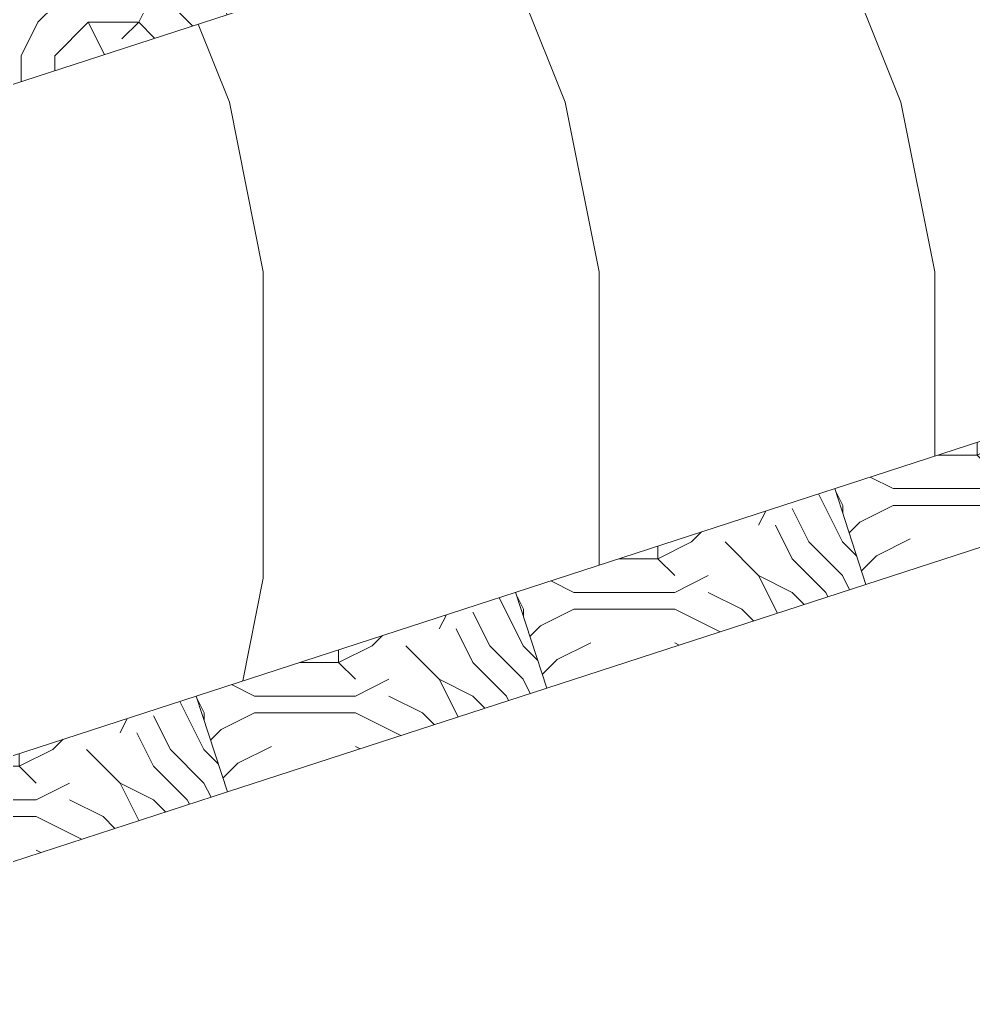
# Model space of a CAD drawing. Header units: millimetres. Extents: x 130034 to 172034, y -1330 to 28370.
# Drawn here: x 150123 to 151543, y 20383 to 21854 of the extents above; entities that cross this region are included whole.
import ezdxf

# ---------------------------------------------------------------- set-up
doc = ezdxf.new("R2010")
doc.units = ezdxf.units.MM
doc.layers.add('Узел', color=7, linetype='Continuous', lineweight=20)
doc.layers.add('Штриховка узла', color=7, linetype='Continuous', lineweight=20)

msp = doc.modelspace()

# ---------------------------------------------------------------- hatches: boundary and pattern name
at = {"layer": 'Штриховка узла', "ltscale": 100}
h = msp.add_hatch(dxfattribs=at)
h.set_pattern_fill('Дерево вдоль волокон', color=256, scale=50, pattern_type=2)
h.set_pattern_definition([(51.3402, (0, 0), (-500.0001, 6e-06), [312.3475, -2889.215]), (59.0362, (195.1, 243.9), (500.0001, -0.0003), [174.113, -2741.365]), (68.1986, (284.7, 393.2), (500.0002, 0.0002), [404.66, -2287.92]), (78.6901, (435, 768.9), (500.0001, 0.0002), [258.053, -2291.455]), (90, (485.6, 1021.96), (-500, 3e-14), [456.0755, -2043.925]), (281.3099, (435, 1731.1), (500.0001, -0.0002), [258.053, -2291.455]), (291.8014, (284.7, 2106.8), (500.0002, -0.0002), [404.66, -2287.92]), (300.9638, (195.1, 2256.1), (500.0001, 0.0003), [174.113, -2741.365]), (308.6598, (0, 2500), (-500.0001, -6e-06), [312.3475, -2889.215])])
edge = h.paths.add_edge_path()
edge.add_line((153096.4, 22727.3), (153096.4, 22124.8))
edge.add_line((153096.4, 22124.8), (153396.4, 22124.8))
edge.add_line((153396.4, 21824.8), (153396.4, 22124.8))
edge.add_line((153396.4, 21824.8), (148959.5, 20383.1))
edge.add_line((148959.5, 20383.1), (148665.6, 21287.6))
edge.add_line((153096.4, 22727.3), (148665.6, 21287.6))
edge = h.paths.add_edge_path()
edge.add_line((154396.4, 22124.8), (154696.4, 22124.8))
edge.add_line((154696.4, 22727.3), (154696.4, 22124.8))
edge.add_line((154696.4, 22727.3), (159127.2, 21287.6))
edge.add_line((158833.4, 20383.1), (159127.2, 21287.6))
edge.add_line((154396.4, 21824.8), (158833.4, 20383.1))
edge.add_line((154396.4, 22124.8), (154396.4, 21824.8))
edge = h.paths.add_edge_path()
edge.add_line((154512, 22787.2), (153896.4, 22787.2))
edge.add_line((153896.4, 22987.2), (153896.4, 22787.2))
edge.add_line((153896.4, 22987.2), (154512, 22787.2))
edge = h.paths.add_edge_path()
edge.add_line((153896.4, 22787.2), (153280.9, 22787.2))
edge.add_line((153896.4, 22987.2), (153280.9, 22787.2))
edge.add_line((153896.4, 22987.2), (153896.4, 22787.2))
h = msp.add_hatch(dxfattribs=at)
h.set_pattern_fill('Дерево и деревянные изделия', color=256, scale=5, pattern_type=2)
h.set_pattern_definition([(0, (175, 0), (500, 500), [150, -350]), (0, (175, 25), (500, 500), [150, -350]), (0, (200, 75), (500, 500), [100, -400]), (0, (225, 125), (500, 500), [75, -425]), (0, (225, 175), (500, 500), [50, -450]), (0, (250, 300), (500, 500), [25, -475]), (0, (225, 350), (500, 500), [75, -425]), (0, (225, 400), (500, 500), [100, -400]), (90, (50, 400), (-500, 500), [50, -450]), (90, (100, 475), (-500, 500), [25, -475]), (90, (125, 225), (-500, 500), [75, -425]), (90, (175, 250), (-500, 500), [50, -450]), (90, (250, 275), (-500, 500), [25, -475]), (90, (275, 175), (-500, 500), [70, -430]), (90, (300, 75), (-500, 500), [50, -450]), (90, (350, 275), (-500, 500), [25, -475]), (90, (400, 250), (-500, 500), [75, -425]), (90, (450, 250), (-500, 500), [75, -425]), (45, (275, 175), (0, 500), [70.71, -636.3968]), (45, (75, 425), (0, 500), [70.71, -636.3968]), (45, (175, 300), (0, 500), [70.71, -636.3968]), (45, (200, 200), (0, 500), [70.71, -636.3968]), (45, (350, 100), (0, 500), [70.71, -636.3968]), (45, (300, 125), (0, 500), [106.066, -601.0408]), (45, (150, 350), (0, 500), [35.355, -671.7518]), (45, (125, 400), (0, 500), [35.355, -671.7518]), (45, (325, 400), (0, 500), [35.355, -671.7518]), (45, (125, 150), (0, 500), [35.355, -671.7518]), (45, (400, 325), (0, 500), [35.355, -671.7518]), (45, (225, 275), (0, 500), [35.355, -671.7518]), (45, (275, 325), (0, 500), [35.355, -671.7518]), (135, (325, 225), (-500, 4e-14), [35.355, -671.7518]), (135, (325, 50), (-500, 4e-14), [35.355, -671.7518]), (135, (225, 175), (-500, 4e-14), [35.355, -671.7518]), (135, (300, 275), (-500, 4e-14), [35.355, -671.7518]), (135, (175, 150), (-500, 4e-14), [35.355, -671.7518]), (135, (375, 150), (-500, 4e-14), [35.355, -671.7518]), (135, (25, 0), (-500, 4e-14), [35.355, -671.7518]), (135, (50, 25), (-500, 4e-14), [70.71, -636.3968]), (135, (75, 50), (-500, 4e-14), [70.71, -636.3968]), (135, (125, 50), (-500, 4e-14), [70.71, -636.3968]), (135, (150, 100), (-500, 4e-14), [70.71, -636.3968]), (135, (350, 300), (-500, 4e-14), [70.71, -636.3968]), (135, (450, 50), (-500, 4e-14), [70.71, -636.3968]), (135, (475, 450), (-500, 4e-14), [70.71, -636.3968]), (135, (475, 400), (-500, 4e-14), [70.71, -636.3968]), (135, (425, 375), (-500, 4e-14), [70.71, -636.3968]), (135, (75, 375), (-500, 4e-14), [106.066, -601.0408]), (135, (400, 325), (-500, 4e-14), [106.066, -601.0408]), (26.56505, (125, 475), (500, 2e-07), [55.9, -1062.134]), (26.56505, (125, 225), (500, 2e-07), [55.9, -1062.134]), (26.56505, (175, 375), (500, 2e-07), [55.9, -1062.134]), (26.56505, (325, 25), (500, 2e-07), [55.9, -1062.134]), (26.56505, (300, 75), (500, 2e-07), [55.9, -1062.134]), (26.56505, (150, 175), (500, 2e-07), [55.9, -1062.134]), (26.56505, (150, 425), (500, 2e-07), [55.9, -1062.134]), (26.56505, (300, 275), (500, 2e-07), [111.8, -1006.234]), (63.43495, (300, 350), (3e-08, 500), [55.9, -1062.134]), (63.43495, (375, 200), (3e-08, 500), [55.9, -1062.134]), (63.43495, (125, 300), (3e-08, 500), [55.9, -1062.134]), (63.43495, (25, 325), (3e-08, 500), [55.9, -1062.134]), (63.43495, (325, 225), (3e-08, 500), [55.9, -1062.134]), (63.43495, (275, 225), (3e-08, 500), [55.9, -1062.134]), (63.43495, (75, 300), (3e-08, 500), [111.8, -1006.234]), (63.43495, (450, 125), (3e-08, 500), [111.8, -1006.234]), (63.43495, (400, 150), (3e-08, 500), [111.8, -1006.234]), (116.56505, (0, 75), (-2e-07, 500), [55.9, -1062.134]), (116.56505, (0, 350), (-2e-07, 500), [55.9, -1062.134]), (116.56505, (100, 0), (-2e-07, 500), [55.9, -1062.134]), (116.56505, (50, 450), (-2e-07, 500), [55.9, -1062.134]), (116.56505, (100, 150), (-2e-07, 500), [55.9, -1062.134]), (116.56505, (200, 200), (-2e-07, 500), [55.9, -1062.134]), (116.56505, (250, 300), (-2e-07, 500), [55.9, -1062.134]), (116.56505, (25, 100), (-2e-07, 500), [55.9, -1062.134]), (116.56505, (150, 175), (-2e-07, 500), [55.9, -1062.134]), (116.56505, (300, 125), (-2e-07, 500), [55.9, -1062.134]), (116.56505, (350, 175), (-2e-07, 500), [55.9, -1062.134]), (116.56505, (450, 325), (-2e-07, 500), [55.9, -1062.134]), (116.56505, (75, 475), (-2e-07, 500), [55.9, -1062.134]), (116.56505, (0, 450), (-2e-07, 500), [111.8, -1006.234]), (116.56505, (75, 100), (-2e-07, 500), [111.8, -1006.234]), (153.43495, (0, 25), (-500, 2e-07), [55.9, -1062.134]), (153.43495, (425, 0), (-500, 2e-07), [55.9, -1062.134]), (153.43495, (400, 250), (-500, 2e-07), [55.9, -1062.134]), (153.43495, (200, 75), (-500, 2e-07), [55.9, -1062.134]), (153.43495, (175, 25), (-500, 2e-07), [55.9, -1062.134]), (153.43495, (225, 125), (-500, 2e-07), [55.9, -1062.134]), (153.43495, (375, 425), (-500, 2e-07), [55.9, -1062.134]), (153.43495, (425, 450), (-500, 2e-07), [111.8, -1006.234])])
edge = h.paths.add_edge_path()
edge.add_line((150490.5, 22143.4), (150015, 21988.9))
edge.add_line((150567.7, 21905.7), (150490.5, 22143.4))
edge.add_line((150567.7, 21905.7), (150092.2, 21751.2))
edge.add_line((150092.2, 21751.2), (150015, 21988.9))
h = msp.add_hatch(dxfattribs=at)
h.set_pattern_fill('Дерево и деревянные изделия', color=256, scale=5, pattern_type=2)
h.set_pattern_definition([(0, (2923.8, -369.73), (500, 500), [150, -350]), (0, (2923.8, -344.73), (500, 500), [150, -350]), (0, (2948.8, -294.73), (500, 500), [100, -400]), (0, (2973.8, -244.73), (500, 500), [75, -425]), (0, (2973.8, -194.73), (500, 500), [50, -450]), (0, (2998.8, -69.73), (500, 500), [25, -475]), (0, (2973.8, -19.73), (500, 500), [75, -425]), (0, (2973.8, 30.27), (500, 500), [100, -400]), (90, (2798.8, 30.27), (-500, 500), [50, -450]), (90, (2848.8, 105.27), (-500, 500), [25, -475]), (90, (2873.8, -144.73), (-500, 500), [75, -425]), (90, (2923.8, -119.73), (-500, 500), [50, -450]), (90, (2998.8, -94.73), (-500, 500), [25, -475]), (90, (3023.8, -194.73), (-500, 500), [70, -430]), (90, (3048.8, -294.73), (-500, 500), [50, -450]), (90, (3098.8, -94.73), (-500, 500), [25, -475]), (90, (3148.8, -119.73), (-500, 500), [75, -425]), (90, (3198.8, -119.73), (-500, 500), [75, -425]), (45, (3023.8, -194.73), (0, 500), [70.71, -636.3968]), (45, (2823.8, 55.27), (0, 500), [70.71, -636.3968]), (45, (2923.8, -69.73), (0, 500), [70.71, -636.3968]), (45, (2948.8, -169.73), (0, 500), [70.71, -636.3968]), (45, (3098.8, -269.73), (0, 500), [70.71, -636.3968]), (45, (3048.8, -244.73), (0, 500), [106.066, -601.0408]), (45, (2898.8, -19.73), (0, 500), [35.355, -671.7518]), (45, (2873.8, 30.27), (0, 500), [35.355, -671.7518]), (45, (3073.8, 30.27), (0, 500), [35.355, -671.7518]), (45, (2873.8, -219.73), (0, 500), [35.355, -671.7518]), (45, (3148.8, -44.73), (0, 500), [35.355, -671.7518]), (45, (2973.8, -94.73), (0, 500), [35.355, -671.7518]), (45, (3023.8, -44.73), (0, 500), [35.355, -671.7518]), (135, (3073.8, -144.73), (-500, 4e-14), [35.355, -671.7518]), (135, (3073.8, -319.73), (-500, 4e-14), [35.355, -671.7518]), (135, (2973.8, -194.73), (-500, 4e-14), [35.355, -671.7518]), (135, (3048.8, -94.73), (-500, 4e-14), [35.355, -671.7518]), (135, (2923.8, -219.73), (-500, 4e-14), [35.355, -671.7518]), (135, (3123.8, -219.73), (-500, 4e-14), [35.355, -671.7518]), (135, (2773.8, -369.73), (-500, 4e-14), [35.355, -671.7518]), (135, (2798.8, -344.73), (-500, 4e-14), [70.71, -636.3968]), (135, (2823.8, -319.73), (-500, 4e-14), [70.71, -636.3968]), (135, (2873.8, -319.73), (-500, 4e-14), [70.71, -636.3968]), (135, (2898.8, -269.73), (-500, 4e-14), [70.71, -636.3968]), (135, (3098.8, -69.73), (-500, 4e-14), [70.71, -636.3968]), (135, (3198.8, -319.73), (-500, 4e-14), [70.71, -636.3968]), (135, (3223.8, 80.27), (-500, 4e-14), [70.71, -636.3968]), (135, (3223.8, 30.27), (-500, 4e-14), [70.71, -636.3968]), (135, (3173.8, 5.27), (-500, 4e-14), [70.71, -636.3968]), (135, (2823.8, 5.27), (-500, 4e-14), [106.066, -601.0408]), (135, (3148.8, -44.73), (-500, 4e-14), [106.066, -601.0408]), (26.56505, (2873.79, 105.27), (500, 2e-07), [55.9, -1062.134]), (26.56505, (2873.79, -144.73), (500, 2e-07), [55.9, -1062.134]), (26.56505, (2923.79, 5.27), (500, 2e-07), [55.9, -1062.134]), (26.56505, (3073.79, -344.73), (500, 2e-07), [55.9, -1062.134]), (26.56505, (3048.79, -294.73), (500, 2e-07), [55.9, -1062.134]), (26.56505, (2898.79, -194.73), (500, 2e-07), [55.9, -1062.134]), (26.56505, (2898.79, 55.27), (500, 2e-07), [55.9, -1062.134]), (26.56505, (3048.79, -94.73), (500, 2e-07), [111.8, -1006.234]), (63.43495, (3048.79, -19.73), (3e-08, 500), [55.9, -1062.134]), (63.43495, (3123.79, -169.73), (3e-08, 500), [55.9, -1062.134]), (63.43495, (2873.79, -69.73), (3e-08, 500), [55.9, -1062.134]), (63.43495, (2773.79, -44.73), (3e-08, 500), [55.9, -1062.134]), (63.43495, (3073.79, -144.73), (3e-08, 500), [55.9, -1062.134]), (63.43495, (3023.79, -144.73), (3e-08, 500), [55.9, -1062.134]), (63.43495, (2823.79, -69.73), (3e-08, 500), [111.8, -1006.234]), (63.43495, (3198.79, -244.73), (3e-08, 500), [111.8, -1006.234]), (63.43495, (3148.79, -219.73), (3e-08, 500), [111.8, -1006.234]), (116.56505, (2748.79, -294.73), (-2e-07, 500), [55.9, -1062.134]), (116.56505, (2748.79, -19.73), (-2e-07, 500), [55.9, -1062.134]), (116.56505, (2848.79, -369.73), (-2e-07, 500), [55.9, -1062.134]), (116.56505, (2798.79, 80.27), (-2e-07, 500), [55.9, -1062.134]), (116.56505, (2848.79, -219.73), (-2e-07, 500), [55.9, -1062.134]), (116.56505, (2948.79, -169.73), (-2e-07, 500), [55.9, -1062.134]), (116.56505, (2998.79, -69.73), (-2e-07, 500), [55.9, -1062.134]), (116.56505, (2773.79, -269.73), (-2e-07, 500), [55.9, -1062.134]), (116.56505, (2898.79, -194.73), (-2e-07, 500), [55.9, -1062.134]), (116.56505, (3048.79, -244.73), (-2e-07, 500), [55.9, -1062.134]), (116.56505, (3098.79, -194.73), (-2e-07, 500), [55.9, -1062.134]), (116.56505, (3198.79, -44.73), (-2e-07, 500), [55.9, -1062.134]), (116.56505, (2823.79, 105.27), (-2e-07, 500), [55.9, -1062.134]), (116.56505, (2748.79, 80.27), (-2e-07, 500), [111.8, -1006.234]), (116.56505, (2823.79, -269.73), (-2e-07, 500), [111.8, -1006.234]), (153.43495, (2748.79, -344.73), (-500, 2e-07), [55.9, -1062.134]), (153.43495, (3173.79, -369.73), (-500, 2e-07), [55.9, -1062.134]), (153.43495, (3148.79, -119.73), (-500, 2e-07), [55.9, -1062.134]), (153.43495, (2948.79, -294.73), (-500, 2e-07), [55.9, -1062.134]), (153.43495, (2923.79, -344.73), (-500, 2e-07), [55.9, -1062.134]), (153.43495, (2973.79, -244.73), (-500, 2e-07), [55.9, -1062.134]), (153.43495, (3123.79, 55.27), (-500, 2e-07), [55.9, -1062.134]), (153.43495, (3173.79, 80.27), (-500, 2e-07), [111.8, -1006.234])])
edge = h.paths.add_edge_path()
edge.add_line((151859, 21167.5), (151812.7, 21310.2))
edge.add_line((151859, 21167.5), (151383.5, 21013))
edge.add_line((151383.5, 21013), (151337.2, 21155.7))
edge.add_line((151812.7, 21310.2), (151337.2, 21155.7))
h = msp.add_hatch(dxfattribs=at)
h.set_pattern_fill('Дерево и деревянные изделия', color=256, scale=5, pattern_type=2)
h.set_pattern_definition([(0, (2448.26, -524.24), (500, 500), [150, -350]), (0, (2448.26, -499.24), (500, 500), [150, -350]), (0, (2473.26, -449.24), (500, 500), [100, -400]), (0, (2498.26, -399.24), (500, 500), [75, -425]), (0, (2498.26, -349.24), (500, 500), [50, -450]), (0, (2523.26, -224.24), (500, 500), [25, -475]), (0, (2498.26, -174.24), (500, 500), [75, -425]), (0, (2498.26, -124.24), (500, 500), [100, -400]), (90, (2323.26, -124.24), (-500, 500), [50, -450]), (90, (2373.26, -49.24), (-500, 500), [25, -475]), (90, (2398.26, -299.24), (-500, 500), [75, -425]), (90, (2448.26, -274.24), (-500, 500), [50, -450]), (90, (2523.26, -249.24), (-500, 500), [25, -475]), (90, (2548.26, -349.24), (-500, 500), [70, -430]), (90, (2573.26, -449.24), (-500, 500), [50, -450]), (90, (2623.26, -249.24), (-500, 500), [25, -475]), (90, (2673.26, -274.24), (-500, 500), [75, -425]), (90, (2723.26, -274.24), (-500, 500), [75, -425]), (45, (2548.26, -349.24), (0, 500), [70.71, -636.3968]), (45, (2348.26, -99.24), (0, 500), [70.71, -636.3968]), (45, (2448.26, -224.24), (0, 500), [70.71, -636.3968]), (45, (2473.26, -324.24), (0, 500), [70.71, -636.3968]), (45, (2623.26, -424.24), (0, 500), [70.71, -636.3968]), (45, (2573.26, -399.24), (0, 500), [106.066, -601.0408]), (45, (2423.26, -174.24), (0, 500), [35.355, -671.7518]), (45, (2398.26, -124.24), (0, 500), [35.355, -671.7518]), (45, (2598.26, -124.24), (0, 500), [35.355, -671.7518]), (45, (2398.26, -374.24), (0, 500), [35.355, -671.7518]), (45, (2673.26, -199.24), (0, 500), [35.355, -671.7518]), (45, (2498.26, -249.24), (0, 500), [35.355, -671.7518]), (45, (2548.26, -199.24), (0, 500), [35.355, -671.7518]), (135, (2598.26, -299.24), (-500, 4e-14), [35.355, -671.7518]), (135, (2598.26, -474.24), (-500, 4e-14), [35.355, -671.7518]), (135, (2498.26, -349.24), (-500, 4e-14), [35.355, -671.7518]), (135, (2573.26, -249.24), (-500, 4e-14), [35.355, -671.7518]), (135, (2448.26, -374.24), (-500, 4e-14), [35.355, -671.7518]), (135, (2648.26, -374.24), (-500, 4e-14), [35.355, -671.7518]), (135, (2298.26, -524.24), (-500, 4e-14), [35.355, -671.7518]), (135, (2323.26, -499.24), (-500, 4e-14), [70.71, -636.3968]), (135, (2348.26, -474.24), (-500, 4e-14), [70.71, -636.3968]), (135, (2398.26, -474.24), (-500, 4e-14), [70.71, -636.3968]), (135, (2423.26, -424.24), (-500, 4e-14), [70.71, -636.3968]), (135, (2623.26, -224.24), (-500, 4e-14), [70.71, -636.3968]), (135, (2723.26, -474.24), (-500, 4e-14), [70.71, -636.3968]), (135, (2748.26, -74.24), (-500, 4e-14), [70.71, -636.3968]), (135, (2748.26, -124.24), (-500, 4e-14), [70.71, -636.3968]), (135, (2698.26, -149.24), (-500, 4e-14), [70.71, -636.3968]), (135, (2348.26, -149.24), (-500, 4e-14), [106.066, -601.0408]), (135, (2673.26, -199.24), (-500, 4e-14), [106.066, -601.0408]), (26.56505, (2398.26, -49.24), (500, 2e-07), [55.9, -1062.134]), (26.56505, (2398.26, -299.24), (500, 2e-07), [55.9, -1062.134]), (26.56505, (2448.26, -149.24), (500, 2e-07), [55.9, -1062.134]), (26.56505, (2598.26, -499.24), (500, 2e-07), [55.9, -1062.134]), (26.56505, (2573.26, -449.24), (500, 2e-07), [55.9, -1062.134]), (26.56505, (2423.26, -349.24), (500, 2e-07), [55.9, -1062.134]), (26.56505, (2423.26, -99.24), (500, 2e-07), [55.9, -1062.134]), (26.56505, (2573.26, -249.24), (500, 2e-07), [111.8, -1006.234]), (63.43495, (2573.26, -174.24), (3e-08, 500), [55.9, -1062.134]), (63.43495, (2648.26, -324.24), (3e-08, 500), [55.9, -1062.134]), (63.43495, (2398.26, -224.24), (3e-08, 500), [55.9, -1062.134]), (63.43495, (2298.26, -199.24), (3e-08, 500), [55.9, -1062.134]), (63.43495, (2598.26, -299.24), (3e-08, 500), [55.9, -1062.134]), (63.43495, (2548.26, -299.24), (3e-08, 500), [55.9, -1062.134]), (63.43495, (2348.26, -224.24), (3e-08, 500), [111.8, -1006.234]), (63.43495, (2723.26, -399.24), (3e-08, 500), [111.8, -1006.234]), (63.43495, (2673.26, -374.24), (3e-08, 500), [111.8, -1006.234]), (116.56505, (2273.26, -449.24), (-2e-07, 500), [55.9, -1062.134]), (116.56505, (2273.26, -174.24), (-2e-07, 500), [55.9, -1062.134]), (116.56505, (2373.26, -524.24), (-2e-07, 500), [55.9, -1062.134]), (116.56505, (2323.26, -74.24), (-2e-07, 500), [55.9, -1062.134]), (116.56505, (2373.26, -374.24), (-2e-07, 500), [55.9, -1062.134]), (116.56505, (2473.26, -324.24), (-2e-07, 500), [55.9, -1062.134]), (116.56505, (2523.26, -224.24), (-2e-07, 500), [55.9, -1062.134]), (116.56505, (2298.26, -424.24), (-2e-07, 500), [55.9, -1062.134]), (116.56505, (2423.26, -349.24), (-2e-07, 500), [55.9, -1062.134]), (116.56505, (2573.26, -399.24), (-2e-07, 500), [55.9, -1062.134]), (116.56505, (2623.26, -349.24), (-2e-07, 500), [55.9, -1062.134]), (116.56505, (2723.26, -199.24), (-2e-07, 500), [55.9, -1062.134]), (116.56505, (2348.26, -49.24), (-2e-07, 500), [55.9, -1062.134]), (116.56505, (2273.26, -74.24), (-2e-07, 500), [111.8, -1006.234]), (116.56505, (2348.26, -424.24), (-2e-07, 500), [111.8, -1006.234]), (153.43495, (2273.26, -499.24), (-500, 2e-07), [55.9, -1062.134]), (153.43495, (2698.26, -524.24), (-500, 2e-07), [55.9, -1062.134]), (153.43495, (2673.26, -274.24), (-500, 2e-07), [55.9, -1062.134]), (153.43495, (2473.26, -449.24), (-500, 2e-07), [55.9, -1062.134]), (153.43495, (2448.26, -499.24), (-500, 2e-07), [55.9, -1062.134]), (153.43495, (2498.26, -399.24), (-500, 2e-07), [55.9, -1062.134]), (153.43495, (2648.26, -99.24), (-500, 2e-07), [55.9, -1062.134]), (153.43495, (2698.26, -74.24), (-500, 2e-07), [111.8, -1006.234])])
edge = h.paths.add_edge_path()
edge.add_line((151383.5, 21013), (151337.2, 21155.7))
edge.add_line((151383.5, 21013), (150908, 20858.5))
edge.add_line((150908, 20858.5), (150861.6, 21001.2))
edge.add_line((151337.2, 21155.7), (150861.6, 21001.2))
h = msp.add_hatch(dxfattribs=at)
h.set_pattern_fill('Дерево и деревянные изделия', color=256, scale=5, pattern_type=2)
h.set_pattern_definition([(0, (1972.73, -678.75), (500, 500), [150, -350]), (0, (1972.73, -653.75), (500, 500), [150, -350]), (0, (1997.73, -603.75), (500, 500), [100, -400]), (0, (2022.73, -553.75), (500, 500), [75, -425]), (0, (2022.73, -503.75), (500, 500), [50, -450]), (0, (2047.73, -378.75), (500, 500), [25, -475]), (0, (2022.73, -328.75), (500, 500), [75, -425]), (0, (2022.73, -278.75), (500, 500), [100, -400]), (90, (1847.73, -278.75), (-500, 500), [50, -450]), (90, (1897.73, -203.75), (-500, 500), [25, -475]), (90, (1922.73, -453.75), (-500, 500), [75, -425]), (90, (1972.73, -428.75), (-500, 500), [50, -450]), (90, (2047.73, -403.75), (-500, 500), [25, -475]), (90, (2072.73, -503.75), (-500, 500), [70, -430]), (90, (2097.73, -603.75), (-500, 500), [50, -450]), (90, (2147.73, -403.75), (-500, 500), [25, -475]), (90, (2197.73, -428.75), (-500, 500), [75, -425]), (90, (2247.73, -428.75), (-500, 500), [75, -425]), (45, (2072.73, -503.75), (0, 500), [70.71, -636.3968]), (45, (1872.73, -253.75), (0, 500), [70.71, -636.3968]), (45, (1972.73, -378.75), (0, 500), [70.71, -636.3968]), (45, (1997.73, -478.75), (0, 500), [70.71, -636.3968]), (45, (2147.73, -578.75), (0, 500), [70.71, -636.3968]), (45, (2097.73, -553.75), (0, 500), [106.066, -601.0408]), (45, (1947.73, -328.75), (0, 500), [35.355, -671.7518]), (45, (1922.73, -278.75), (0, 500), [35.355, -671.7518]), (45, (2122.73, -278.75), (0, 500), [35.355, -671.7518]), (45, (1922.73, -528.75), (0, 500), [35.355, -671.7518]), (45, (2197.73, -353.75), (0, 500), [35.355, -671.7518]), (45, (2022.73, -403.75), (0, 500), [35.355, -671.7518]), (45, (2072.73, -353.75), (0, 500), [35.355, -671.7518]), (135, (2122.73, -453.75), (-500, 4e-14), [35.355, -671.7518]), (135, (2122.73, -628.75), (-500, 4e-14), [35.355, -671.7518]), (135, (2022.73, -503.75), (-500, 4e-14), [35.355, -671.7518]), (135, (2097.73, -403.75), (-500, 4e-14), [35.355, -671.7518]), (135, (1972.73, -528.75), (-500, 4e-14), [35.355, -671.7518]), (135, (2172.73, -528.75), (-500, 4e-14), [35.355, -671.7518]), (135, (1822.73, -678.75), (-500, 4e-14), [35.355, -671.7518]), (135, (1847.73, -653.75), (-500, 4e-14), [70.71, -636.3968]), (135, (1872.73, -628.75), (-500, 4e-14), [70.71, -636.3968]), (135, (1922.73, -628.75), (-500, 4e-14), [70.71, -636.3968]), (135, (1947.73, -578.75), (-500, 4e-14), [70.71, -636.3968]), (135, (2147.73, -378.75), (-500, 4e-14), [70.71, -636.3968]), (135, (2247.73, -628.75), (-500, 4e-14), [70.71, -636.3968]), (135, (2272.73, -228.75), (-500, 4e-14), [70.71, -636.3968]), (135, (2272.73, -278.75), (-500, 4e-14), [70.71, -636.3968]), (135, (2222.73, -303.75), (-500, 4e-14), [70.71, -636.3968]), (135, (1872.73, -303.75), (-500, 4e-14), [106.066, -601.0408]), (135, (2197.73, -353.75), (-500, 4e-14), [106.066, -601.0408]), (26.56505, (1922.73, -203.75), (500, 2e-07), [55.9, -1062.134]), (26.56505, (1922.73, -453.75), (500, 2e-07), [55.9, -1062.134]), (26.56505, (1972.73, -303.75), (500, 2e-07), [55.9, -1062.134]), (26.56505, (2122.73, -653.75), (500, 2e-07), [55.9, -1062.134]), (26.56505, (2097.73, -603.75), (500, 2e-07), [55.9, -1062.134]), (26.56505, (1947.73, -503.75), (500, 2e-07), [55.9, -1062.134]), (26.56505, (1947.73, -253.75), (500, 2e-07), [55.9, -1062.134]), (26.56505, (2097.73, -403.75), (500, 2e-07), [111.8, -1006.234]), (63.43495, (2097.73, -328.75), (3e-08, 500), [55.9, -1062.134]), (63.43495, (2172.73, -478.75), (3e-08, 500), [55.9, -1062.134]), (63.43495, (1922.73, -378.75), (3e-08, 500), [55.9, -1062.134]), (63.43495, (1822.73, -353.75), (3e-08, 500), [55.9, -1062.134]), (63.43495, (2122.73, -453.75), (3e-08, 500), [55.9, -1062.134]), (63.43495, (2072.73, -453.75), (3e-08, 500), [55.9, -1062.134]), (63.43495, (1872.73, -378.75), (3e-08, 500), [111.8, -1006.234]), (63.43495, (2247.73, -553.75), (3e-08, 500), [111.8, -1006.234]), (63.43495, (2197.73, -528.75), (3e-08, 500), [111.8, -1006.234]), (116.56505, (1797.73, -603.75), (-2e-07, 500), [55.9, -1062.134]), (116.56505, (1797.73, -328.75), (-2e-07, 500), [55.9, -1062.134]), (116.56505, (1897.73, -678.75), (-2e-07, 500), [55.9, -1062.134]), (116.56505, (1847.73, -228.75), (-2e-07, 500), [55.9, -1062.134]), (116.56505, (1897.73, -528.75), (-2e-07, 500), [55.9, -1062.134]), (116.56505, (1997.73, -478.75), (-2e-07, 500), [55.9, -1062.134]), (116.56505, (2047.73, -378.75), (-2e-07, 500), [55.9, -1062.134]), (116.56505, (1822.73, -578.75), (-2e-07, 500), [55.9, -1062.134]), (116.56505, (1947.73, -503.75), (-2e-07, 500), [55.9, -1062.134]), (116.56505, (2097.73, -553.75), (-2e-07, 500), [55.9, -1062.134]), (116.56505, (2147.73, -503.75), (-2e-07, 500), [55.9, -1062.134]), (116.56505, (2247.73, -353.75), (-2e-07, 500), [55.9, -1062.134]), (116.56505, (1872.73, -203.75), (-2e-07, 500), [55.9, -1062.134]), (116.56505, (1797.73, -228.75), (-2e-07, 500), [111.8, -1006.234]), (116.56505, (1872.73, -578.75), (-2e-07, 500), [111.8, -1006.234]), (153.43495, (1797.73, -653.75), (-500, 2e-07), [55.9, -1062.134]), (153.43495, (2222.73, -678.75), (-500, 2e-07), [55.9, -1062.134]), (153.43495, (2197.73, -428.75), (-500, 2e-07), [55.9, -1062.134]), (153.43495, (1997.73, -603.75), (-500, 2e-07), [55.9, -1062.134]), (153.43495, (1972.73, -653.75), (-500, 2e-07), [55.9, -1062.134]), (153.43495, (2022.73, -553.75), (-500, 2e-07), [55.9, -1062.134]), (153.43495, (2172.73, -253.75), (-500, 2e-07), [55.9, -1062.134]), (153.43495, (2222.73, -228.75), (-500, 2e-07), [111.8, -1006.234])])
edge = h.paths.add_edge_path()
edge.add_line((150908, 20858.5), (150861.6, 21001.2))
edge.add_line((150908, 20858.5), (150432.5, 20704))
edge.add_line((150432.5, 20704), (150386.1, 20846.7))
edge.add_line((150861.6, 21001.2), (150386.1, 20846.7))
h = msp.add_hatch(dxfattribs=at)
h.set_pattern_fill('Дерево и деревянные изделия', color=256, scale=5, pattern_type=2)
h.set_pattern_definition([(0, (1497.2, -833.26), (500, 500), [150, -350]), (0, (1497.2, -808.26), (500, 500), [150, -350]), (0, (1522.2, -758.26), (500, 500), [100, -400]), (0, (1547.2, -708.26), (500, 500), [75, -425]), (0, (1547.2, -658.26), (500, 500), [50, -450]), (0, (1572.2, -533.26), (500, 500), [25, -475]), (0, (1547.2, -483.26), (500, 500), [75, -425]), (0, (1547.2, -433.26), (500, 500), [100, -400]), (90, (1372.2, -433.26), (-500, 500), [50, -450]), (90, (1422.2, -358.26), (-500, 500), [25, -475]), (90, (1447.2, -608.26), (-500, 500), [75, -425]), (90, (1497.2, -583.26), (-500, 500), [50, -450]), (90, (1572.2, -558.26), (-500, 500), [25, -475]), (90, (1597.2, -658.26), (-500, 500), [70, -430]), (90, (1622.2, -758.26), (-500, 500), [50, -450]), (90, (1672.2, -558.26), (-500, 500), [25, -475]), (90, (1722.2, -583.26), (-500, 500), [75, -425]), (90, (1772.2, -583.26), (-500, 500), [75, -425]), (45, (1597.2, -658.26), (0, 500), [70.71, -636.3968]), (45, (1397.2, -408.26), (0, 500), [70.71, -636.3968]), (45, (1497.2, -533.26), (0, 500), [70.71, -636.3968]), (45, (1522.2, -633.26), (0, 500), [70.71, -636.3968]), (45, (1672.2, -733.26), (0, 500), [70.71, -636.3968]), (45, (1622.2, -708.26), (0, 500), [106.066, -601.0408]), (45, (1472.2, -483.26), (0, 500), [35.355, -671.7518]), (45, (1447.2, -433.26), (0, 500), [35.355, -671.7518]), (45, (1647.2, -433.26), (0, 500), [35.355, -671.7518]), (45, (1447.2, -683.26), (0, 500), [35.355, -671.7518]), (45, (1722.2, -508.26), (0, 500), [35.355, -671.7518]), (45, (1547.2, -558.26), (0, 500), [35.355, -671.7518]), (45, (1597.2, -508.26), (0, 500), [35.355, -671.7518]), (135, (1647.2, -608.26), (-500, 4e-14), [35.355, -671.7518]), (135, (1647.2, -783.26), (-500, 4e-14), [35.355, -671.7518]), (135, (1547.2, -658.26), (-500, 4e-14), [35.355, -671.7518]), (135, (1622.2, -558.26), (-500, 4e-14), [35.355, -671.7518]), (135, (1497.2, -683.26), (-500, 4e-14), [35.355, -671.7518]), (135, (1697.2, -683.26), (-500, 4e-14), [35.355, -671.7518]), (135, (1347.2, -833.26), (-500, 4e-14), [35.355, -671.7518]), (135, (1372.2, -808.26), (-500, 4e-14), [70.71, -636.3968]), (135, (1397.2, -783.26), (-500, 4e-14), [70.71, -636.3968]), (135, (1447.2, -783.26), (-500, 4e-14), [70.71, -636.3968]), (135, (1472.2, -733.26), (-500, 4e-14), [70.71, -636.3968]), (135, (1672.2, -533.26), (-500, 4e-14), [70.71, -636.3968]), (135, (1772.2, -783.26), (-500, 4e-14), [70.71, -636.3968]), (135, (1797.2, -383.26), (-500, 4e-14), [70.71, -636.3968]), (135, (1797.2, -433.26), (-500, 4e-14), [70.71, -636.3968]), (135, (1747.2, -458.26), (-500, 4e-14), [70.71, -636.3968]), (135, (1397.2, -458.26), (-500, 4e-14), [106.066, -601.0408]), (135, (1722.2, -508.26), (-500, 4e-14), [106.066, -601.0408]), (26.56505, (1447.2, -358.26), (500, 2e-07), [55.9, -1062.134]), (26.56505, (1447.2, -608.26), (500, 2e-07), [55.9, -1062.134]), (26.56505, (1497.2, -458.26), (500, 2e-07), [55.9, -1062.134]), (26.56505, (1647.2, -808.26), (500, 2e-07), [55.9, -1062.134]), (26.56505, (1622.2, -758.26), (500, 2e-07), [55.9, -1062.134]), (26.56505, (1472.2, -658.26), (500, 2e-07), [55.9, -1062.134]), (26.56505, (1472.2, -408.26), (500, 2e-07), [55.9, -1062.134]), (26.56505, (1622.2, -558.26), (500, 2e-07), [111.8, -1006.234]), (63.43495, (1622.2, -483.26), (3e-08, 500), [55.9, -1062.134]), (63.43495, (1697.2, -633.26), (3e-08, 500), [55.9, -1062.134]), (63.43495, (1447.2, -533.26), (3e-08, 500), [55.9, -1062.134]), (63.43495, (1347.2, -508.26), (3e-08, 500), [55.9, -1062.134]), (63.43495, (1647.2, -608.26), (3e-08, 500), [55.9, -1062.134]), (63.43495, (1597.2, -608.26), (3e-08, 500), [55.9, -1062.134]), (63.43495, (1397.2, -533.26), (3e-08, 500), [111.8, -1006.234]), (63.43495, (1772.2, -708.26), (3e-08, 500), [111.8, -1006.234]), (63.43495, (1722.2, -683.26), (3e-08, 500), [111.8, -1006.234]), (116.56505, (1322.2, -758.26), (-2e-07, 500), [55.9, -1062.134]), (116.56505, (1322.2, -483.26), (-2e-07, 500), [55.9, -1062.134]), (116.56505, (1422.2, -833.26), (-2e-07, 500), [55.9, -1062.134]), (116.56505, (1372.2, -383.26), (-2e-07, 500), [55.9, -1062.134]), (116.56505, (1422.2, -683.26), (-2e-07, 500), [55.9, -1062.134]), (116.56505, (1522.2, -633.26), (-2e-07, 500), [55.9, -1062.134]), (116.56505, (1572.2, -533.26), (-2e-07, 500), [55.9, -1062.134]), (116.56505, (1347.2, -733.26), (-2e-07, 500), [55.9, -1062.134]), (116.56505, (1472.2, -658.26), (-2e-07, 500), [55.9, -1062.134]), (116.56505, (1622.2, -708.26), (-2e-07, 500), [55.9, -1062.134]), (116.56505, (1672.2, -658.26), (-2e-07, 500), [55.9, -1062.134]), (116.56505, (1772.2, -508.26), (-2e-07, 500), [55.9, -1062.134]), (116.56505, (1397.2, -358.26), (-2e-07, 500), [55.9, -1062.134]), (116.56505, (1322.2, -383.26), (-2e-07, 500), [111.8, -1006.234]), (116.56505, (1397.2, -733.26), (-2e-07, 500), [111.8, -1006.234]), (153.43495, (1322.2, -808.26), (-500, 2e-07), [55.9, -1062.134]), (153.43495, (1747.2, -833.26), (-500, 2e-07), [55.9, -1062.134]), (153.43495, (1722.2, -583.26), (-500, 2e-07), [55.9, -1062.134]), (153.43495, (1522.2, -758.26), (-500, 2e-07), [55.9, -1062.134]), (153.43495, (1497.2, -808.26), (-500, 2e-07), [55.9, -1062.134]), (153.43495, (1547.2, -708.26), (-500, 2e-07), [55.9, -1062.134]), (153.43495, (1697.2, -408.26), (-500, 2e-07), [55.9, -1062.134]), (153.43495, (1747.2, -383.26), (-500, 2e-07), [111.8, -1006.234])])
edge = h.paths.add_edge_path()
edge.add_line((150432.5, 20704), (150386.1, 20846.7))
edge.add_line((150432.5, 20704), (149956.9, 20549.5))
edge.add_line((149956.9, 20549.5), (149910.6, 20692.2))
edge.add_line((150386.1, 20846.7), (149910.6, 20692.2))

# ---------------------------------------------------------------- linework, layer by layer
at = {"layer": 'Узел', "ltscale": 100}
for p, q in [((153896.4, 22987.2), (148665.6, 21287.6)), ((153396.4, 21824.8), (148959.5, 20383.1)), ((151383.5, 21013), (151337.2, 21155.7)), ((150908, 20858.5), (150861.6, 21001.2)), ((150432.5, 20704), (150386.1, 20846.7))]:
    msp.add_line(p, q, dxfattribs=at)
at = {"layer": 'Узел', "linetype": 'Continuous', "ltscale": 100}
for p, q in [((151383.5, 21013), (151859, 21167.5)), ((150908, 20858.5), (151383.5, 21013)), ((150432.5, 20704), (150908, 20858.5)), ((149956.9, 20549.5), (150432.5, 20704))]:
    msp.add_line(p, q, dxfattribs=at)

doc.saveas('drawing.dxf')
